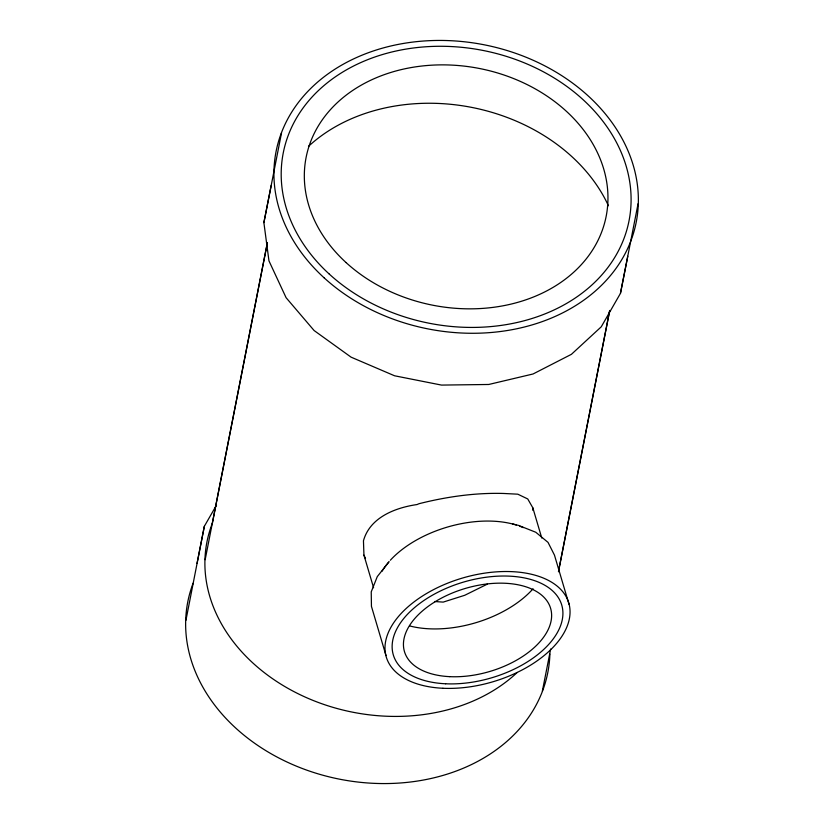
<?xml version="1.0" encoding="UTF-8"?>
<svg xmlns="http://www.w3.org/2000/svg" width="824" height="824" viewBox="0 0 824 824"><rect width="100%" height="100%" fill="white"/><g stroke="black" fill="none" stroke-linecap="round" stroke-linejoin="round"><path stroke-width="1.24" d="M532.829 510.334L532.84 507.852L527.751 498.963L517.802 494.184L503.577 493.463C475.17 492.618 446.464 496.779 418.932 503.732L417.099 504.535C395.262 507.697 369.914 517.39 363.456 540.781L363.94 555.139L373.591 587.759M185.915 620.39L204.342 526.299L216.516 505.112M627.775 256.254L620.451 293.375L601.242 326.819L571.423 354.32L533.056 373.983L488.735 384.478L441.499 385.086L394.552 375.775L351.096 357.163L314.109 330.537L286.093 297.701L268.964 260.889L263.886 222.624L271.199 185.503M263.886 222.624L281.52 132.922M197.029 563.42L204.342 526.299M205.166 559.702L267.337 242.823M212.19 524.054L267.419 242.524M558.61 570.826L609.636 310.761M558.456 571.794L609.729 310.463M620.451 293.375L638.085 203.662M542.357 691.109L550.659 649.024M389.155 561.659L377.279 576.615L371.233 591.859L371.439 606.351L386.013 655.585M487.283 584.154L464.757 595.278L443.188 602.107L434.536 601.52M512.59 523.94L518.584 525.424L535.785 532.253L548.032 542.388L554.47 555.129L569.034 604.363M363.94 555.139L365.506 558.518M532.84 507.852L541.78 538.062M308.506 146.342A176.182 139.019 11.1 0 1 472.131 107.48A176.182 139.019 11.1 0 1 608.431 205.743M517.215 672.456A176.182 139.019 11.1 0 1 299.421 694.375A176.182 139.019 11.1 0 1 212.067 524.023M533.066 588.779A87.828 49.883 -16.5 0 1 409.961 626.013M382.089 571.187A87.828 49.883 -16.5 0 1 388.598 562.195M390.339 560.238A87.828 49.883 -16.5 0 1 516.277 525.032M519.862 526.258A87.828 49.883 -16.5 0 1 523.271 527.638M549.896 654.019A183.453 144.756 11.1 0 1 339.447 779.154A183.453 144.756 11.1 0 1 193.104 583.238M329.301 274.104A176.182 139.019 11.1 0 0 623.912 238.682A176.182 139.019 11.1 0 0 415.224 47.771A176.182 139.019 11.1 0 0 329.301 274.104M346.07 262.568A152.883 120.634 11.1 0 0 601.726 231.832A152.883 120.634 11.1 0 0 420.642 66.167A152.883 120.634 11.1 0 0 346.07 262.568M445.609 683.776A87.828 49.883 -16.5 0 0 562.081 606.299A87.828 49.883 -16.5 0 0 424.875 599.841A87.828 49.883 -16.5 0 0 445.609 683.776M449.832 676.659A76.22 43.291 -16.5 0 0 550.906 609.43A76.22 43.291 -16.5 0 0 431.838 603.827A76.22 43.291 -16.5 0 0 449.832 676.659M324.038 277.75A183.515 144.808 11.1 0 0 630.896 240.824A183.515 144.808 11.1 0 0 413.504 41.993A183.515 144.808 11.1 0 0 324.038 277.75M442.931 688.267A95.162 54.044 -16.5 0 0 569.147 604.332A95.162 54.044 -16.5 0 0 420.487 597.318A95.162 54.044 -16.5 0 0 442.931 688.267"/></g></svg>
